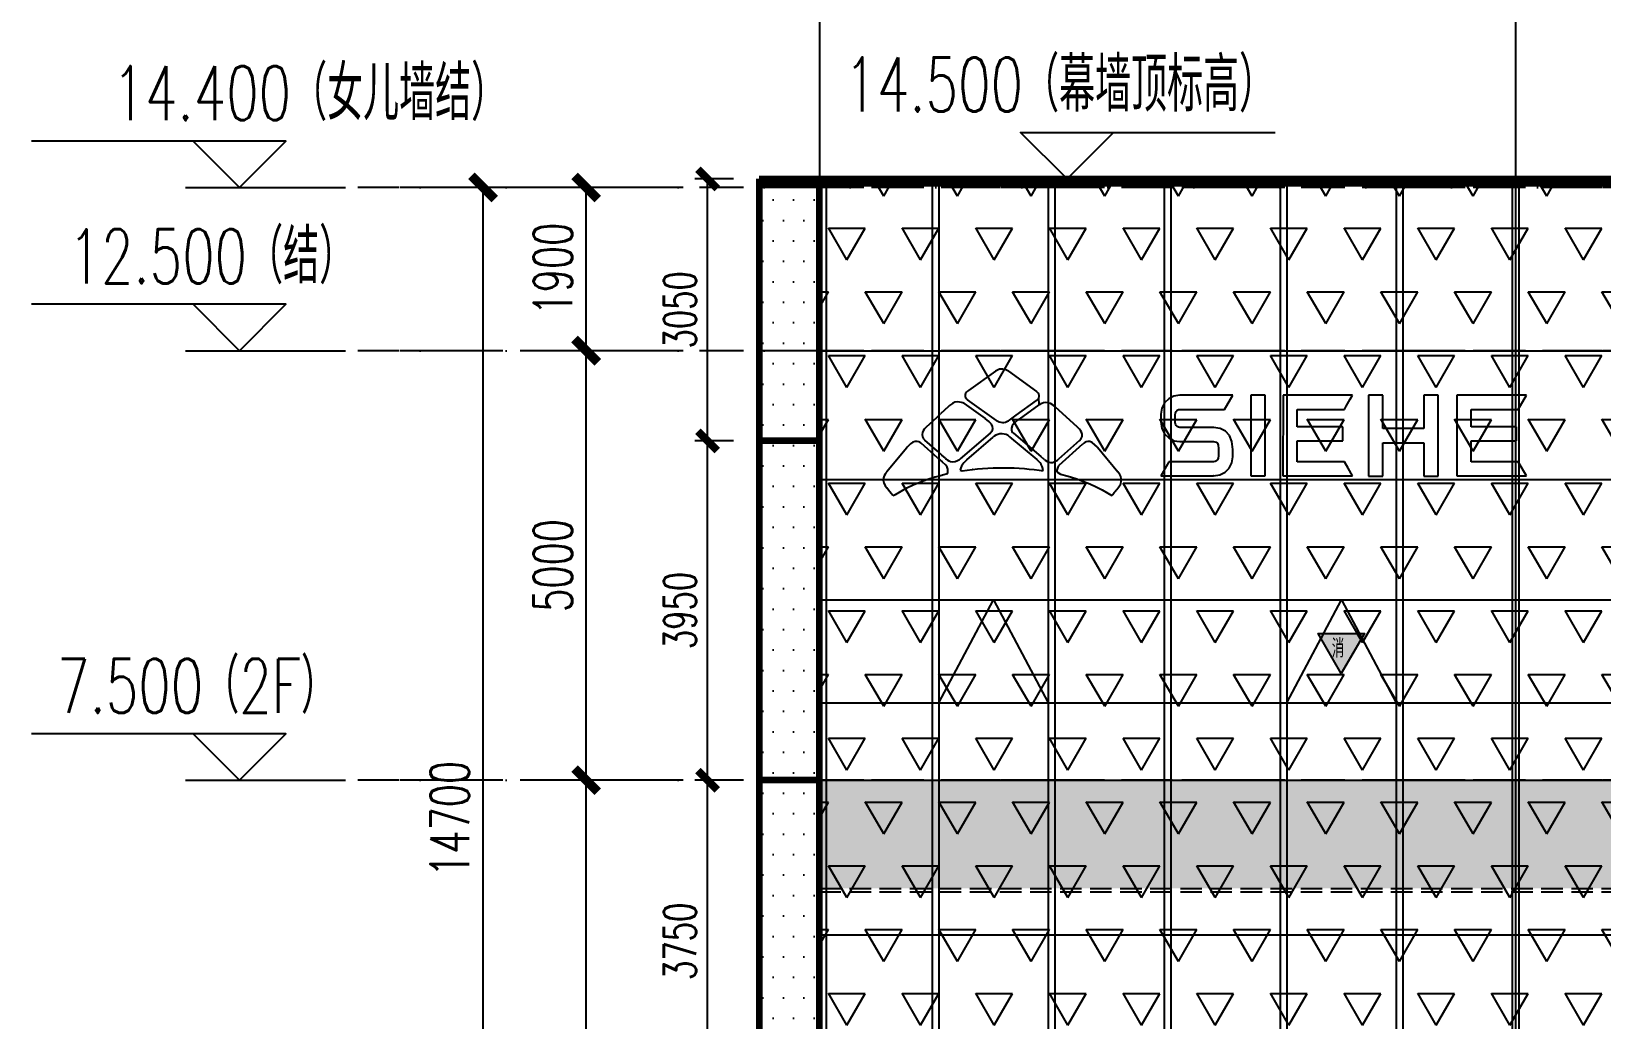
# Model space of a CAD drawing. Extents: x -2072575 to 87763, y -155913 to 742026.
# Drawn here: x -2039512 to -2021240, y 559561 to 571064 of the extents above; entities that cross this region are included whole.
import ezdxf
from ezdxf.enums import TextEntityAlignment as Align

# ---------------------------------------------------------------- set-up
doc = ezdxf.new("R2010")
doc.units = 0
doc.header["$LTSCALE"] = 1000
for name, pattern in [('__DASH', [0.35, 0.25, -0.1]), ('CENTER', [2, 1.25, -0.25, 0.25, -0.25]), ('DASH', [0.35, 0.25, -0.1]), ('DASHDOT', [1, 0.5, -0.25, 0, -0.25]), ('DOT', [0.25, 0, -0.25]), ('DOTE', [2.42, 2, -0.2, 0.02, -0.2])]:
    doc.linetypes.add(name, pattern=pattern)
doc.layers.get('Defpoints').update_dxf_attribs({"color": 210})
for name, color, linetype in [('!ZN1-填充-8', 8, 'Continuous'), ('!ZN1-文字-7', 7, 'Continuous'), ('!ZN1-标注-173', 173, 'Continuous'), ('!ZN3-玻璃幕墙-4', 4, 'Continuous'), ('!ZN5-钢材投影-40', 40, 'Continuous'), ('3符号', 3, 'Continuous'), ('3铝板幕墙', 3, 'Continuous'), ('4玻璃幕墙', 4, 'Continuous'), ('A-AXIS-DOTE', 14, 'DOTE'), ('A-AXIS-DP', 126, 'Continuous'), ('A-LIN-V', 9, 'Continuous'), ('DIM', 173, 'Continuous'), ('DOT', 8, 'DOT'), ('DOTE', 1, 'CENTER'), ('IE-填充-JYZS', 7, 'Continuous')]:
    doc.layers.add(name, color=color, linetype=linetype)
doc.layers.add('轮廓线', color=3, linetype='Continuous', lineweight=211)
doc.styles.add('DHTEXT-1', font='romans.shx', dxfattribs={"width": 0.7, "bigfont": 'chinese.shx'})
doc.styles.add('卓越符号', font='ROMANS.shx', dxfattribs={"width": 0.7, "bigfont": 'CHINESE.shx'})
doc.styles.add('样式 1', font='romans.shx', dxfattribs={"width": 0.7, "bigfont": 'chinese.shx'})
doc.dimstyles.new('ZN180', dxfattribs={"dimscale": 180, "dimtxt": 2.5, "dimasz": 1.5, "dimexe": 1, "dimexo": 2, "dimgap": 0.9, "dimtad": 1, "dimdec": 0, "dimdsep": 46, "dimtxsty": 'DHTEXT-1', "dimblk": 'ARCHTICK', "dimcen": 2.5, "dimclrd": 173, "dimclre": 173, "dimclrt": 7, "dimazin": 2, "dimtfac": 1, "dimtdec": 0, "dimtix": 1, "dimtmove": 2, "dimatfit": 3, "dimfxl": 0, "dimarcsym": 0})
doc.dimstyles.new('ZN200', dxfattribs={"dimscale": 200, "dimtxt": 2.5, "dimasz": 1.5, "dimexe": 1, "dimexo": 2, "dimgap": 0.9, "dimtad": 1, "dimdec": 0, "dimdsep": 46, "dimtxsty": 'DHTEXT-1', "dimblk": 'ARCHTICK', "dimcen": 2.5, "dimclrd": 173, "dimclre": 173, "dimclrt": 7, "dimazin": 2, "dimtfac": 1, "dimtdec": 0, "dimtix": 1, "dimtmove": 2, "dimatfit": 3, "dimfxl": 0, "dimtolj": 1, "dimtzin": 0, "dimarcsym": 0})

# ---------------------------------------------------------------- blocks, each defined once
blk = doc.blocks.new('_ArchTick')
at = {"color": 0, "linetype": 'ByBlock', "const_width": 0.4}
blk.add_lwpolyline([(-0.5, -0.5), (0.5, 0.5)], dxfattribs=at)
blk = doc.blocks.new('*D43')
at = {"layer": 'Defpoints', "color": 0, "ltscale": 1800, "transparency": 16777216}
for p in [(-3915, 14400), (-2582, 14400), (-2582, -300)]:
    blk.add_point(p, dxfattribs=at)
at = {"layer": 'DIM', "color": 173, "linetype": 'ByBlock', "lineweight": -2, "ltscale": 1800, "transparency": 16777216}
for p, q in [((-2942, 14400), (-4095, 14400)), ((-3915, -300), (-3915, 14400)), ((-2942, -300), (-4095, -300))]:
    blk.add_line(p, q, dxfattribs=at)
at = {"layer": 'DIM', "color": 173, "lineweight": -2, "ltscale": 1800, "transparency": 16777216, "xscale": 270, "yscale": 270, "zscale": 270}
for p, rotation in [((-3915, 14400), 90), ((-3915, -300), 270)]:
    blk.add_blockref('_ArchTick', p, dxfattribs=dict(at, rotation=rotation))
at = {"layer": 'DIM', "color": 7, "ltscale": 1800, "transparency": 16777216, "insert": (-4302, 7050), "char_height": 450, "attachment_point": 5, "rotation": 90, "style": 'DHTEXT-1'}
blk.add_mtext('14700', dxfattribs=at)
blk = doc.blocks.new('*D45')
at = {"layer": 'Defpoints', "color": 0, "ltscale": 1800, "transparency": 16777216}
for p in [(-2715, 7500), (-1482, 7500), (-1482, 0)]:
    blk.add_point(p, dxfattribs=at)
at = {"layer": 'DIM', "color": 173, "linetype": 'ByBlock', "lineweight": -2, "ltscale": 1800, "transparency": 16777216}
for p, q in [((-1842, 7500), (-2895, 7500)), ((-2715, 0), (-2715, 7500)), ((-1842, 0), (-2895, 0))]:
    blk.add_line(p, q, dxfattribs=at)
at = {"layer": 'DIM', "color": 173, "lineweight": -2, "ltscale": 1800, "transparency": 16777216, "xscale": 270, "yscale": 270, "zscale": 270}
for p, rotation in [((-2715, 7500), 90), ((-2715, 0), 270)]:
    blk.add_blockref('_ArchTick', p, dxfattribs=dict(at, rotation=rotation))
at = {"layer": 'DIM', "color": 7, "ltscale": 1800, "transparency": 16777216, "insert": (-3102, 3750), "char_height": 450, "attachment_point": 5, "rotation": 90, "style": 'DHTEXT-1'}
blk.add_mtext('7500', dxfattribs=at)
blk = doc.blocks.new('*D46')
at = {"layer": 'Defpoints', "color": 0, "ltscale": 1800, "transparency": 16777216}
for p in [(-2715, 12500), (-1482, 12500), (-1482, 7500)]:
    blk.add_point(p, dxfattribs=at)
at = {"layer": 'DIM', "color": 173, "linetype": 'ByBlock', "lineweight": -2, "ltscale": 1800, "transparency": 16777216}
for p, q in [((-1842, 12500), (-2895, 12500)), ((-2715, 7500), (-2715, 12500)), ((-1842, 7500), (-2895, 7500))]:
    blk.add_line(p, q, dxfattribs=at)
at = {"layer": 'DIM', "color": 173, "lineweight": -2, "ltscale": 1800, "transparency": 16777216, "xscale": 270, "yscale": 270, "zscale": 270}
for p, rotation in [((-2715, 12500), 90), ((-2715, 7500), 270)]:
    blk.add_blockref('_ArchTick', p, dxfattribs=dict(at, rotation=rotation))
at = {"layer": 'DIM', "color": 7, "ltscale": 1800, "transparency": 16777216, "insert": (-3102, 10000), "char_height": 450, "attachment_point": 5, "rotation": 90, "style": 'DHTEXT-1'}
blk.add_mtext('5000', dxfattribs=at)
blk = doc.blocks.new('*D47')
at = {"layer": 'Defpoints', "color": 0, "ltscale": 1800, "transparency": 16777216}
for p in [(-2715, 14400), (-1482, 14400), (-1482, 12500)]:
    blk.add_point(p, dxfattribs=at)
at = {"layer": 'DIM', "color": 173, "linetype": 'ByBlock', "lineweight": -2, "ltscale": 1800, "transparency": 16777216}
for p, q in [((-1842, 14400), (-2895, 14400)), ((-2715, 12500), (-2715, 14400)), ((-1842, 12500), (-2895, 12500))]:
    blk.add_line(p, q, dxfattribs=at)
at = {"layer": 'DIM', "color": 173, "lineweight": -2, "ltscale": 1800, "transparency": 16777216, "xscale": 270, "yscale": 270, "zscale": 270}
for p, rotation in [((-2715, 14400), 90), ((-2715, 12500), 270)]:
    blk.add_blockref('_ArchTick', p, dxfattribs=dict(at, rotation=rotation))
at = {"layer": 'DIM', "color": 7, "ltscale": 1800, "transparency": 16777216, "insert": (-3102, 13450), "char_height": 450, "attachment_point": 5, "rotation": 90, "style": 'DHTEXT-1'}
blk.add_mtext('1900', dxfattribs=at)
blk = doc.blocks.new('*U226')
at = {"ltscale": 10}
blk.add_line((3.48, 0), (-6.85, 0), dxfattribs=at)
blk.add_lwpolyline([(3, 3), (0, 0), (-3, 3), (13.45, 3)])
at = {"color": 0, "style": '卓越符号', "width": 0.7, "flags": 8}
blk.add_attdef('±0.000', text='', height=3.5, dxfattribs=at).set_placement((13.45, 4.35), align=Align.RIGHT)
blk = doc.blocks.new('*D217')
at = {"layer": 'Defpoints', "color": 0, "ltscale": 10, "transparency": 16777216}
for p in [(-2031643, 569348), (-2031041, 569348), (-2031041, 566298)]:
    blk.add_point(p, dxfattribs=at)
at = {"layer": 'DIM', "color": 173, "linetype": 'ByBlock', "lineweight": -2, "ltscale": 10, "transparency": 16777216}
for p, q in [((-2031341, 569348), (-2031793, 569348)), ((-2031643, 566298), (-2031643, 569348)), ((-2031341, 566298), (-2031793, 566298))]:
    blk.add_line(p, q, dxfattribs=at)
at = {"layer": 'DIM', "color": 173, "lineweight": -2, "ltscale": 10, "transparency": 16777216, "xscale": 225, "yscale": 225, "zscale": 225}
for p, rotation in [((-2031643, 569348), 90), ((-2031643, 566298), 270)]:
    blk.add_blockref('_ArchTick', p, dxfattribs=dict(at, rotation=rotation))
at = {"layer": 'DIM', "color": 7, "ltscale": 10, "transparency": 16777216, "insert": (-2031965, 567823), "char_height": 375, "attachment_point": 5, "rotation": 90, "style": 'DHTEXT-1'}
blk.add_mtext('\\A1;3050', dxfattribs=at)
blk = doc.blocks.new('*D218')
at = {"layer": 'Defpoints', "color": 0, "ltscale": 10, "transparency": 16777216}
for p in [(-2031643, 566298), (-2031041, 566298), (-2031041, 562348)]:
    blk.add_point(p, dxfattribs=at)
at = {"layer": 'DIM', "color": 173, "linetype": 'ByBlock', "lineweight": -2, "ltscale": 10, "transparency": 16777216}
for p, q in [((-2031341, 566298), (-2031793, 566298)), ((-2031643, 562348), (-2031643, 566298)), ((-2031341, 562348), (-2031793, 562348))]:
    blk.add_line(p, q, dxfattribs=at)
at = {"layer": 'DIM', "color": 173, "lineweight": -2, "ltscale": 10, "transparency": 16777216, "xscale": 225, "yscale": 225, "zscale": 225}
for p, rotation in [((-2031643, 566298), 90), ((-2031643, 562348), 270)]:
    blk.add_blockref('_ArchTick', p, dxfattribs=dict(at, rotation=rotation))
at = {"layer": 'DIM', "color": 7, "ltscale": 10, "transparency": 16777216, "insert": (-2031965, 564323), "char_height": 375, "attachment_point": 5, "rotation": 90, "style": 'DHTEXT-1'}
blk.add_mtext('\\A1;3950', dxfattribs=at)
blk = doc.blocks.new('*D219')
at = {"layer": 'Defpoints', "color": 0, "ltscale": 10, "transparency": 16777216}
for p in [(-2031643, 562348), (-2031041, 562348), (-2031041, 558598)]:
    blk.add_point(p, dxfattribs=at)
at = {"layer": 'DIM', "color": 173, "linetype": 'ByBlock', "lineweight": -2, "ltscale": 10, "transparency": 16777216}
for p, q in [((-2031341, 562348), (-2031793, 562348)), ((-2031643, 558598), (-2031643, 562348)), ((-2031341, 558598), (-2031793, 558598))]:
    blk.add_line(p, q, dxfattribs=at)
at = {"layer": 'DIM', "color": 173, "lineweight": -2, "ltscale": 10, "transparency": 16777216, "xscale": 225, "yscale": 225, "zscale": 225}
for p, rotation in [((-2031643, 562348), 90), ((-2031643, 558598), 270)]:
    blk.add_blockref('_ArchTick', p, dxfattribs=dict(at, rotation=rotation))
at = {"layer": 'DIM', "color": 7, "ltscale": 10, "transparency": 16777216, "insert": (-2031965, 560473), "char_height": 375, "attachment_point": 5, "rotation": 90, "style": 'DHTEXT-1'}
blk.add_mtext('\\A1;3750', dxfattribs=at)
blk = doc.blocks.new('G$C8AAC1FDD')
at = {"layer": 'A-LIN-V'}
for p, q in [((-1.638, 0.667), (-1.953, 0.44)), ((-1.625, 0.675), (-1.638, 0.667)), ((-1.609, 0.682), (-1.625, 0.675)), ((-1.591, 0.687), (-1.609, 0.682)), ((-1.572, 0.689), (-1.591, 0.687)), ((-1.572, 0.689), (-1.572, 0.689)), ((-1.553, 0.689), (-1.572, 0.689)), ((-1.553, 0.689), (-1.553, 0.689)), ((-1.534, 0.686), (-1.553, 0.689)), ((-1.534, 0.686), (-1.534, 0.686)), ((-1.517, 0.68), (-1.534, 0.686)), ((-1.516, 0.68), (-1.517, 0.68)), ((-1.501, 0.672), (-1.517, 0.68)), ((-1.5, 0.672), (-1.501, 0.672)), ((-1.489, 0.664), (-1.501, 0.672)), ((-1.489, 0.664), (-1.489, 0.664)), ((-1.489, 0.664), (-1.162, 0.43)), ((-1.991, 0.394), (-1.992, 0.38)), ((-1.992, 0.38), (-1.99, 0.367)), ((-1.986, 0.407), (-1.991, 0.394)), ((-1.99, 0.367), (-1.985, 0.354)), ((-1.977, 0.42), (-1.986, 0.407)), ((-1.965, 0.431), (-1.977, 0.42)), ((-1.953, 0.44), (-1.965, 0.431)), ((-1.162, 0.43), (-1.162, 0.43)), ((-1.152, 0.422), (-1.162, 0.43)), ((-1.152, 0.422), (-1.152, 0.422)), ((-1.141, 0.41), (-1.152, 0.422)), ((-1.141, 0.41), (-1.141, 0.41)), ((-1.135, 0.399), (-1.141, 0.41)), ((-1.134, 0.398), (-1.135, 0.399)), ((-1.133, 0.398), (-1.134, 0.398)), ((-1.13, 0.384), (-1.134, 0.398)), ((-1.133, 0.357), (-1.13, 0.371)), ((-1.129, 0.384), (-1.13, 0.384)), ((-1.13, 0.371), (-1.13, 0.384)), ((-1.129, 0.371), (-1.13, 0.371)), ((0.438, 0.376), (0.377, 0.344)), ((0.508, 0.387), (0.438, 0.376)), ((0.509, 0.387), (0.508, 0.387)), ((1.123, 0.387), (0.509, 0.387)), ((1.027, 0.221), (1.123, 0.387)), ((1.123, 0.387), (1.123, 0.387)), ((1.332, 0.387), (1.332, -0.554)), ((1.332, 0.387), (1.332, 0.387)), ((1.498, 0.387), (1.332, 0.387)), ((1.498, -0.554), (1.498, 0.387)), ((1.498, 0.387), (1.498, 0.387)), ((1.707, 0.387), (1.706, -0.554)), ((1.707, 0.387), (1.707, 0.387)), ((2.439, 0.387), (1.707, 0.387)), ((2.489, 0.387), (2.439, 0.387)), ((2.517, 0.387), (2.489, 0.387)), ((2.49, 0.341), (2.517, 0.387)), ((2.517, 0.387), (2.517, 0.387)), ((2.702, 0.386), (2.702, -0.555)), ((2.703, 0.386), (2.702, 0.386)), ((2.868, 0.386), (2.703, 0.386)), ((2.868, -0.001), (2.868, 0.386)), ((2.869, 0.386), (2.868, 0.386)), ((2.869, -0.001), (2.869, 0.386)), ((3.346, 0.386), (3.346, -0.001)), ((3.346, 0.386), (3.346, 0.386)), ((3.512, 0.386), (3.346, 0.386)), ((3.512, -0.555), (3.512, 0.386)), ((3.512, -0.555), (3.512, 0.386)), ((3.512, 0.386), (3.512, 0.386)), ((3.729, 0.387), (3.729, -0.554)), ((3.73, 0.387), (3.729, 0.387)), ((3.806, 0.387), (3.73, 0.387)), ((3.895, 0.387), (3.806, 0.387)), ((3.806, 0.387), (3.806, 0.387)), ((3.896, 0.387), (3.895, 0.387)), ((4.54, 0.387), (3.896, 0.387)), ((4.444, 0.221), (4.54, 0.387)), ((4.444, 0.221), (4.54, 0.387)), ((4.54, 0.387), (4.54, 0.387)), ((-2.187, 0.254), (-2.278, 0.169)), ((-2.173, 0.267), (-2.187, 0.254)), ((-2.141, 0.29), (-2.173, 0.267)), ((-2.11, 0.303), (-2.141, 0.29)), ((-2.081, 0.308), (-2.11, 0.303)), ((-2.081, 0.308), (-2.081, 0.308)), ((-2.056, 0.306), (-2.081, 0.308)), ((-2.035, 0.302), (-2.056, 0.306)), ((-2.056, 0.306), (-2.056, 0.306)), ((-2.018, 0.296), (-2.035, 0.302)), ((-2.034, 0.302), (-2.035, 0.302)), ((-2.005, 0.289), (-2.018, 0.296)), ((-2.018, 0.296), (-2.018, 0.296)), ((-2.005, 0.289), (-2.005, 0.289)), ((-2.005, 0.289), (-1.76, 0.114)), ((-1.985, 0.354), (-1.976, 0.341)), ((-1.976, 0.341), (-1.963, 0.33)), ((-1.627, 0.09), (-1.963, 0.33)), ((-1.398, 0.153), (-1.161, 0.324)), ((-1.361, 0.108), (-1.131, 0.273)), ((-1.161, 0.324), (-1.15, 0.332)), ((-1.16, 0.324), (-1.161, 0.324)), ((-1.15, 0.332), (-1.14, 0.344)), ((-1.15, 0.332), (-1.15, 0.332)), ((-1.14, 0.344), (-1.133, 0.356)), ((-1.139, 0.344), (-1.14, 0.344)), ((-1.133, 0.357), (-1.133, 0.357)), ((-1.133, 0.356), (-1.133, 0.357)), ((-1.131, 0.273), (-1.133, 0.356)), ((-1.123, 0.278), (-1.131, 0.273)), ((-1.112, 0.285), (-1.123, 0.278)), ((-1.098, 0.291), (-1.112, 0.285)), ((-1.081, 0.296), (-1.098, 0.291)), ((-1.079, 0.297), (-1.081, 0.296)), ((-1.055, 0.3), (-1.079, 0.297)), ((-1.055, 0.3), (-1.055, 0.3)), ((-1.028, 0.298), (-1.055, 0.3)), ((-0.998, 0.289), (-1.028, 0.298)), ((-1.027, 0.298), (-1.028, 0.298)), ((-0.966, 0.271), (-0.998, 0.289)), ((-0.997, 0.289), (-0.998, 0.289)), ((-0.943, 0.251), (-0.966, 0.271)), ((-0.966, 0.271), (-0.966, 0.271)), ((-0.943, 0.251), (-0.943, 0.251)), ((-0.684, 0.012), (-0.943, 0.251)), ((0.297, 0.235), (0.286, 0.164)), ((0.329, 0.296), (0.297, 0.235)), ((0.377, 0.344), (0.329, 0.296)), ((0.455, 0.182), (0.463, 0.198)), ((0.463, 0.198), (0.475, 0.21)), ((0.463, 0.198), (0.463, 0.198)), ((0.475, 0.21), (0.49, 0.218)), ((0.475, 0.21), (0.475, 0.21)), ((0.49, 0.218), (0.508, 0.221)), ((0.491, 0.218), (0.49, 0.218)), ((0.508, 0.221), (1.027, 0.221)), ((1.027, 0.221), (1.027, 0.221)), ((1.873, 0.221), (2.421, 0.221)), ((1.873, 0.019), (1.873, 0.221)), ((2.421, 0.221), (2.443, 0.259)), ((2.421, 0.221), (2.421, 0.221)), ((2.443, 0.259), (2.49, 0.341)), ((3.895, 0.019), (3.895, 0.221)), ((3.895, 0.221), (3.896, 0.221)), ((3.896, 0.019), (3.896, 0.221)), ((3.896, 0.221), (4.444, 0.221)), ((4.444, 0.221), (4.444, 0.221)), ((-2.456, 0.003), (-2.468, -0.011)), ((-2.445, 0.013), (-2.456, 0.003)), ((-2.327, 0.123), (-2.445, 0.013)), ((-2.327, 0.123), (-2.278, 0.169)), ((-1.715, 0.081), (-1.76, 0.114)), ((-1.76, 0.114), (-1.76, 0.114)), ((-1.687, 0.05), (-1.715, 0.081)), ((-1.714, 0.081), (-1.715, 0.081)), ((-1.673, 0.022), (-1.687, 0.05)), ((-1.686, 0.05), (-1.687, 0.05)), ((-1.669, -0.001), (-1.673, 0.022)), ((-1.672, 0.022), (-1.673, 0.022)), ((-1.627, 0.09), (-1.613, 0.082)), ((-1.613, 0.082), (-1.596, 0.075)), ((-1.596, 0.075), (-1.578, 0.07)), ((-1.578, 0.07), (-1.559, 0.069)), ((-1.559, 0.069), (-1.559, 0.069)), ((-1.559, 0.069), (-1.54, 0.069)), ((-1.54, 0.069), (-1.522, 0.073)), ((-1.54, 0.07), (-1.54, 0.069)), ((-1.522, 0.073), (-1.505, 0.079)), ((-1.522, 0.073), (-1.522, 0.073)), ((-1.505, 0.079), (-1.489, 0.087)), ((-1.504, 0.079), (-1.505, 0.079)), ((-1.489, 0.087), (-1.477, 0.096)), ((-1.488, 0.087), (-1.489, 0.087)), ((-1.477, 0.096), (-1.398, 0.153)), ((-1.477, 0.096), (-1.477, 0.096)), ((-1.445, 0.028), (-1.454, 0.002)), ((-1.454, 0.002), (-1.453, -0.019)), ((-1.424, 0.057), (-1.445, 0.028)), ((-1.386, 0.09), (-1.424, 0.057)), ((-1.398, 0.153), (-1.398, 0.153)), ((-1.361, 0.108), (-1.386, 0.09)), ((-0.672, 0.001), (-0.684, 0.012)), ((-0.684, 0.012), (-0.684, 0.012)), ((-0.661, -0.01), (-0.672, 0.001)), ((-0.671, 0.001), (-0.672, 0.001)), ((0.286, 0.164), (0.286, 0.078)), ((0.286, 0.078), (0.297, -0.003)), ((0.452, 0.154), (0.455, 0.182)), ((0.452, 0.154), (0.452, 0.154)), ((0.452, 0.068), (0.452, 0.154)), ((0.455, 0.05), (0.452, 0.068)), ((0.452, 0.068), (0.452, 0.068)), ((0.455, 0.182), (0.455, 0.182)), ((0.463, 0.034), (0.455, 0.05)), ((0.455, 0.05), (0.455, 0.05)), ((0.475, 0.022), (0.463, 0.034)), ((0.463, 0.034), (0.463, 0.034)), ((0.49, 0.014), (0.475, 0.022)), ((0.475, 0.022), (0.475, 0.022)), ((0.508, 0.011), (0.49, 0.014)), ((0.491, 0.014), (0.49, 0.014)), ((0.509, 0.011), (0.508, 0.011)), ((0.9, 0.011), (0.509, 0.011)), ((0.975, 0), (0.9, 0.011)), ((0.901, 0.011), (0.9, 0.011)), ((1.873, 0.019), (1.873, 0.019)), ((2.402, 0.019), (1.873, 0.019)), ((2.402, -0.147), (2.402, 0.019)), ((2.403, 0.019), (2.402, 0.019)), ((3.896, 0.019), (3.895, 0.019)), ((4.425, 0.019), (3.896, 0.019)), ((4.425, -0.147), (4.425, 0.019)), ((4.425, -0.147), (4.425, 0.019)), ((4.425, 0.019), (4.425, 0.019)), ((-2.629, -0.18), (-2.662, -0.214)), ((-2.599, -0.161), (-2.629, -0.18)), ((-2.572, -0.153), (-2.599, -0.161)), ((-2.572, -0.153), (-2.572, -0.153)), ((-2.549, -0.152), (-2.572, -0.153)), ((-2.53, -0.158), (-2.549, -0.152)), ((-2.549, -0.152), (-2.549, -0.152)), ((-2.515, -0.165), (-2.53, -0.158)), ((-2.53, -0.158), (-2.53, -0.158)), ((-2.503, -0.174), (-2.515, -0.165)), ((-2.515, -0.165), (-2.515, -0.165)), ((-2.503, -0.174), (-2.503, -0.174)), ((-2.312, -0.345), (-2.503, -0.174)), ((-2.49, -0.05), (-2.494, -0.073)), ((-2.494, -0.073), (-2.49, -0.098)), ((-2.48, -0.028), (-2.49, -0.05)), ((-2.49, -0.098), (-2.475, -0.123)), ((-2.468, -0.011), (-2.48, -0.028)), ((-2.475, -0.123), (-2.46, -0.137)), ((-2.315, -0.266), (-2.46, -0.137)), ((-1.702, -0.057), (-2.049, -0.353)), ((-1.972, -0.368), (-1.667, -0.103)), ((-1.702, -0.057), (-1.69, -0.047)), ((-1.702, -0.057), (-1.702, -0.057)), ((-1.69, -0.047), (-1.68, -0.034)), ((-1.69, -0.047), (-1.69, -0.047)), ((-1.68, -0.034), (-1.673, -0.02)), ((-1.679, -0.034), (-1.68, -0.034)), ((-1.673, -0.02), (-1.669, -0.001)), ((-1.672, -0.02), (-1.673, -0.02)), ((-1.669, -0.001), (-1.669, -0.001)), ((-1.655, -0.092), (-1.667, -0.103)), ((-1.634, -0.079), (-1.655, -0.092)), ((-1.611, -0.07), (-1.634, -0.079)), ((-1.587, -0.064), (-1.611, -0.07)), ((-1.563, -0.063), (-1.587, -0.064)), ((-1.538, -0.066), (-1.563, -0.063)), ((-1.562, -0.063), (-1.563, -0.063)), ((-1.514, -0.073), (-1.538, -0.066)), ((-1.538, -0.066), (-1.538, -0.066)), ((-1.492, -0.084), (-1.514, -0.073)), ((-1.514, -0.073), (-1.514, -0.073)), ((-1.475, -0.097), (-1.492, -0.084)), ((-1.492, -0.084), (-1.492, -0.084)), ((-1.474, -0.097), (-1.475, -0.097)), ((-1.475, -0.097), (-1.159, -0.364)), ((-1.453, -0.019), (-1.448, -0.036)), ((-1.448, -0.036), (-1.44, -0.048)), ((-1.44, -0.048), (-1.431, -0.058)), ((-1.431, -0.058), (-1.112, -0.328)), ((-0.66, -0.14), (-0.904, -0.359)), ((-0.898, -0.429), (-0.623, -0.182)), ((-0.649, -0.026), (-0.661, -0.01)), ((-0.661, -0.01), (-0.661, -0.01)), ((-0.66, -0.14), (-0.64, -0.118)), ((-0.659, -0.14), (-0.66, -0.14)), ((-0.638, -0.046), (-0.649, -0.026)), ((-0.649, -0.026), (-0.649, -0.026)), ((-0.64, -0.118), (-0.63, -0.093)), ((-0.64, -0.118), (-0.64, -0.118)), ((-0.63, -0.069), (-0.638, -0.046)), ((-0.637, -0.046), (-0.638, -0.046)), ((-0.63, -0.093), (-0.63, -0.069)), ((-0.63, -0.069), (-0.63, -0.069)), ((-0.63, -0.093), (-0.63, -0.093)), ((-0.611, -0.172), (-0.623, -0.182)), ((-0.601, -0.165), (-0.611, -0.172)), ((-0.585, -0.157), (-0.601, -0.165)), ((-0.564, -0.153), (-0.585, -0.157)), ((-0.564, -0.153), (-0.564, -0.153)), ((-0.54, -0.155), (-0.564, -0.153)), ((-0.512, -0.166), (-0.54, -0.155)), ((-0.54, -0.155), (-0.54, -0.155)), ((-0.481, -0.19), (-0.512, -0.166)), ((-0.512, -0.166), (-0.512, -0.166)), ((0.297, -0.003), (0.329, -0.064)), ((0.329, -0.064), (0.377, -0.112)), ((0.377, -0.112), (0.438, -0.144)), ((0.438, -0.144), (0.508, -0.155)), ((0.508, -0.155), (0.9, -0.155)), ((0.9, -0.155), (0.915, -0.156)), ((0.915, -0.156), (0.93, -0.16)), ((0.93, -0.16), (0.944, -0.172)), ((0.944, -0.172), (0.953, -0.196)), ((1.037, -0.033), (0.975, 0)), ((0.976, 0), (0.975, 0)), ((1.084, -0.084), (1.037, -0.033)), ((1.038, -0.033), (1.037, -0.033)), ((1.113, -0.152), (1.084, -0.084)), ((1.084, -0.084), (1.084, -0.084)), ((1.123, -0.245), (1.113, -0.152)), ((1.113, -0.152), (1.113, -0.152)), ((1.872, -0.388), (1.873, -0.147)), ((1.873, -0.147), (2.402, -0.147)), ((2.403, -0.147), (2.402, -0.147)), ((2.869, -0.001), (2.868, -0.001)), ((2.868, -0.555), (2.868, -0.167)), ((2.868, -0.167), (2.869, -0.167)), ((3.346, -0.001), (2.869, -0.001)), ((2.869, -0.555), (2.869, -0.167)), ((2.869, -0.167), (3.346, -0.167)), ((3.346, -0.167), (3.346, -0.555)), ((3.895, -0.388), (3.895, -0.147)), ((3.895, -0.147), (3.896, -0.147)), ((3.896, -0.388), (3.896, -0.147)), ((3.896, -0.147), (4.425, -0.147)), ((4.425, -0.147), (4.425, -0.147)), ((-2.674, -0.229), (-2.903, -0.507)), ((-2.662, -0.214), (-2.674, -0.229)), ((-2.263, -0.312), (-2.315, -0.266)), ((-2.312, -0.345), (-2.261, -0.391)), ((-2.222, -0.349), (-2.263, -0.312)), ((-2.222, -0.349), (-2.212, -0.358)), ((-2.212, -0.358), (-2.2, -0.367)), ((-2.079, -0.375), (-2.058, -0.361)), ((-2.058, -0.361), (-2.049, -0.353)), ((-2.058, -0.361), (-2.058, -0.361)), ((-2.049, -0.353), (-2.049, -0.353)), ((-1.158, -0.364), (-1.159, -0.364)), ((-1.146, -0.375), (-1.159, -0.364)), ((-1.072, -0.362), (-1.112, -0.328)), ((-1.072, -0.362), (-1.061, -0.371)), ((-0.916, -0.37), (-0.904, -0.359)), ((-0.903, -0.359), (-0.904, -0.359)), ((-0.453, -0.221), (-0.481, -0.19)), ((-0.481, -0.19), (-0.481, -0.19)), ((-0.452, -0.221), (-0.453, -0.221)), ((-0.453, -0.221), (-0.214, -0.508)), ((0.946, -0.365), (0.934, -0.377)), ((0.954, -0.349), (0.946, -0.365)), ((0.953, -0.196), (0.957, -0.235)), ((0.957, -0.321), (0.954, -0.349)), ((0.957, -0.235), (0.957, -0.321)), ((1.112, -0.402), (1.123, -0.332)), ((1.123, -0.245), (1.123, -0.245)), ((1.123, -0.332), (1.123, -0.245)), ((1.123, -0.332), (1.123, -0.332)), ((-2.923, -0.533), (-2.933, -0.552)), ((-2.913, -0.518), (-2.923, -0.533)), ((-2.903, -0.507), (-2.913, -0.518)), ((-2.305, -0.556), (-2.262, -0.544)), ((-2.262, -0.544), (-2.256, -0.542)), ((-2.262, -0.544), (-2.262, -0.544)), ((-2.218, -0.428), (-2.261, -0.391)), ((-2.256, -0.542), (-2.196, -0.525)), ((-2.21, -0.439), (-2.218, -0.428)), ((-2.218, -0.428), (-2.218, -0.428)), ((-2.203, -0.452), (-2.21, -0.439)), ((-2.21, -0.439), (-2.21, -0.439)), ((-2.198, -0.464), (-2.203, -0.452)), ((-2.202, -0.452), (-2.203, -0.452)), ((-2.2, -0.367), (-2.183, -0.377)), ((-2.194, -0.477), (-2.198, -0.464)), ((-2.197, -0.464), (-2.198, -0.464)), ((-2.196, -0.525), (-2.194, -0.514)), ((-2.195, -0.525), (-2.196, -0.525)), ((-2.193, -0.49), (-2.194, -0.477)), ((-2.194, -0.477), (-2.194, -0.477)), ((-2.194, -0.514), (-2.193, -0.502)), ((-2.194, -0.514), (-2.194, -0.514)), ((-2.193, -0.502), (-2.193, -0.49)), ((-2.193, -0.49), (-2.193, -0.49)), ((-2.193, -0.502), (-2.193, -0.502)), ((-2.183, -0.377), (-2.162, -0.385)), ((-2.162, -0.385), (-2.137, -0.39)), ((-2.136, -0.39), (-2.137, -0.39)), ((-2.136, -0.39), (-2.109, -0.387)), ((-2.109, -0.387), (-2.079, -0.375)), ((-2.109, -0.387), (-2.109, -0.387)), ((-2.079, -0.375), (-2.079, -0.375)), ((-2.044, -0.461), (-2.049, -0.485)), ((-2.049, -0.485), (-2.025, -0.495)), ((-2.033, -0.439), (-2.044, -0.461)), ((-2.02, -0.418), (-2.033, -0.439)), ((-2.025, -0.495), (-1.967, -0.486)), ((-2.025, -0.495), (-2.025, -0.495)), ((-2.006, -0.401), (-2.02, -0.418)), ((-1.993, -0.387), (-2.006, -0.401)), ((-1.982, -0.377), (-1.993, -0.387)), ((-1.972, -0.368), (-1.982, -0.377)), ((-1.967, -0.486), (-1.909, -0.479)), ((-1.967, -0.486), (-1.967, -0.486)), ((-1.908, -0.479), (-1.909, -0.479)), ((-1.908, -0.479), (-1.849, -0.472)), ((-1.849, -0.472), (-1.789, -0.467)), ((-1.849, -0.472), (-1.849, -0.472)), ((-1.789, -0.467), (-1.728, -0.463)), ((-1.789, -0.467), (-1.789, -0.467)), ((-1.728, -0.463), (-1.666, -0.46)), ((-1.728, -0.463), (-1.728, -0.463)), ((-1.666, -0.46), (-1.604, -0.459)), ((-1.604, -0.459), (-1.542, -0.458)), ((-1.542, -0.458), (-1.481, -0.459)), ((-1.481, -0.459), (-1.421, -0.461)), ((-1.421, -0.461), (-1.362, -0.464)), ((-1.362, -0.464), (-1.303, -0.468)), ((-1.303, -0.468), (-1.245, -0.474)), ((-1.245, -0.474), (-1.188, -0.48)), ((-1.188, -0.48), (-1.131, -0.487)), ((-1.134, -0.387), (-1.146, -0.375)), ((-1.146, -0.375), (-1.146, -0.375)), ((-1.12, -0.403), (-1.134, -0.387)), ((-1.134, -0.387), (-1.134, -0.387)), ((-1.131, -0.487), (-1.107, -0.489)), ((-1.12, -0.403), (-1.12, -0.403)), ((-1.109, -0.417), (-1.12, -0.403)), ((-1.106, -0.421), (-1.109, -0.417)), ((-1.107, -0.489), (-1.083, -0.491)), ((-1.094, -0.443), (-1.106, -0.421)), ((-1.106, -0.421), (-1.106, -0.421)), ((-1.086, -0.466), (-1.094, -0.443)), ((-1.093, -0.443), (-1.094, -0.443)), ((-1.083, -0.491), (-1.086, -0.466)), ((-1.085, -0.466), (-1.086, -0.466)), ((-1.083, -0.491), (-1.083, -0.491)), ((-1.061, -0.371), (-1.03, -0.39)), ((-1.061, -0.371), (-1.061, -0.371)), ((-1.03, -0.39), (-1, -0.397)), ((-1, -0.397), (-0.974, -0.396)), ((-1, -0.397), (-1, -0.397)), ((-0.974, -0.396), (-0.951, -0.389)), ((-0.974, -0.396), (-0.974, -0.396)), ((-0.951, -0.389), (-0.931, -0.38)), ((-0.95, -0.389), (-0.951, -0.389)), ((-0.931, -0.38), (-0.916, -0.37)), ((-0.931, -0.38), (-0.931, -0.38)), ((-0.925, -0.485), (-0.926, -0.497)), ((-0.926, -0.497), (-0.925, -0.508)), ((-0.923, -0.474), (-0.925, -0.485)), ((-0.925, -0.508), (-0.883, -0.534)), ((-0.919, -0.462), (-0.923, -0.474)), ((-0.913, -0.45), (-0.919, -0.462)), ((-0.916, -0.37), (-0.916, -0.37)), ((-0.906, -0.438), (-0.913, -0.45)), ((-0.898, -0.429), (-0.906, -0.438)), ((-0.883, -0.534), (-0.793, -0.558)), ((-0.203, -0.522), (-0.214, -0.508)), ((-0.214, -0.508), (-0.214, -0.508)), ((-0.192, -0.538), (-0.203, -0.522)), ((-0.202, -0.522), (-0.203, -0.522)), ((-0.182, -0.559), (-0.192, -0.538)), ((-0.192, -0.538), (-0.192, -0.538)), ((0.38, -0.388), (0.284, -0.554)), ((0.38, -0.388), (0.38, -0.388)), ((0.9, -0.388), (0.38, -0.388)), ((0.918, -0.385), (0.9, -0.388)), ((0.9, -0.554), (0.971, -0.543)), ((0.934, -0.377), (0.918, -0.385)), ((0.971, -0.543), (1.032, -0.511)), ((0.971, -0.543), (0.971, -0.543)), ((1.032, -0.511), (1.08, -0.463)), ((1.032, -0.511), (1.032, -0.511)), ((1.08, -0.463), (1.112, -0.402)), ((1.08, -0.463), (1.08, -0.463)), ((1.112, -0.402), (1.112, -0.402)), ((1.873, -0.388), (1.872, -0.388)), ((2.421, -0.388), (1.873, -0.388)), ((2.421, -0.388), (2.421, -0.388)), ((2.464, -0.462), (2.421, -0.388)), ((2.517, -0.554), (2.464, -0.462)), ((3.896, -0.388), (3.895, -0.388)), ((4.443, -0.388), (3.896, -0.388)), ((4.539, -0.554), (4.443, -0.388)), ((4.444, -0.388), (4.443, -0.388)), ((4.54, -0.554), (4.444, -0.388)), ((-2.941, -0.577), (-2.944, -0.605)), ((-2.944, -0.605), (-2.939, -0.636)), ((-2.933, -0.552), (-2.941, -0.577)), ((-2.939, -0.636), (-2.923, -0.669)), ((-2.923, -0.669), (-2.905, -0.692)), ((-2.883, -0.72), (-2.905, -0.692)), ((-2.852, -0.758), (-2.883, -0.72)), ((-2.803, -0.769), (-2.738, -0.73)), ((-2.738, -0.73), (-2.669, -0.693)), ((-2.738, -0.73), (-2.738, -0.73)), ((-2.669, -0.693), (-2.596, -0.658)), ((-2.669, -0.693), (-2.669, -0.693)), ((-2.596, -0.658), (-2.518, -0.626)), ((-2.595, -0.658), (-2.596, -0.658)), ((-2.518, -0.626), (-2.436, -0.596)), ((-2.518, -0.626), (-2.518, -0.626)), ((-2.436, -0.596), (-2.351, -0.568)), ((-2.436, -0.596), (-2.436, -0.596)), ((-2.351, -0.568), (-2.305, -0.556)), ((-2.35, -0.568), (-2.351, -0.568)), ((-0.793, -0.558), (-0.705, -0.584)), ((-0.705, -0.584), (-0.622, -0.613)), ((-0.622, -0.613), (-0.542, -0.645)), ((-0.542, -0.645), (-0.467, -0.679)), ((-0.467, -0.679), (-0.396, -0.716)), ((-0.396, -0.716), (-0.33, -0.755)), ((-0.247, -0.735), (-0.237, -0.723)), ((-0.237, -0.723), (-0.226, -0.71)), ((-0.236, -0.723), (-0.237, -0.723)), ((-0.226, -0.71), (-0.215, -0.696)), ((-0.226, -0.71), (-0.226, -0.71)), ((-0.215, -0.696), (-0.202, -0.679)), ((-0.215, -0.696), (-0.215, -0.696)), ((-0.202, -0.679), (-0.182, -0.645)), ((-0.202, -0.679), (-0.202, -0.679)), ((-0.175, -0.584), (-0.182, -0.559)), ((-0.182, -0.559), (-0.182, -0.559)), ((-0.182, -0.645), (-0.175, -0.613)), ((-0.182, -0.645), (-0.182, -0.645)), ((-0.175, -0.613), (-0.175, -0.584)), ((-0.175, -0.584), (-0.175, -0.584)), ((-0.174, -0.613), (-0.175, -0.613)), ((0.284, -0.554), (0.9, -0.554)), ((0.901, -0.554), (0.9, -0.554)), ((1.332, -0.554), (1.498, -0.554)), ((1.498, -0.554), (1.498, -0.554)), ((1.706, -0.554), (2.466, -0.554)), ((2.466, -0.554), (2.517, -0.554)), ((2.517, -0.554), (2.517, -0.554)), ((2.517, -0.554), (2.517, -0.554)), ((2.517, -0.554), (2.517, -0.554)), ((2.702, -0.555), (2.868, -0.555)), ((2.869, -0.555), (2.868, -0.555)), ((3.346, -0.555), (3.512, -0.555)), ((3.512, -0.555), (3.512, -0.555)), ((3.729, -0.554), (4.539, -0.554)), ((4.539, -0.554), (4.54, -0.554)), ((-2.834, -0.781), (-2.852, -0.758)), ((-2.834, -0.781), (-2.803, -0.769)), ((-2.834, -0.781), (-2.834, -0.781)), ((-2.803, -0.769), (-2.803, -0.769)), ((-0.33, -0.755), (-0.283, -0.781)), ((-0.283, -0.781), (-0.274, -0.77)), ((-0.283, -0.781), (-0.283, -0.781)), ((-0.274, -0.77), (-0.266, -0.759)), ((-0.274, -0.77), (-0.274, -0.77)), ((-0.266, -0.759), (-0.256, -0.747)), ((-0.265, -0.759), (-0.266, -0.759)), ((-0.256, -0.747), (-0.247, -0.735)), ((-0.256, -0.747), (-0.256, -0.747)), ((-0.246, -0.735), (-0.247, -0.735))]:
    blk.add_line(p, q, dxfattribs=at)
blk = doc.blocks.new('34543')
at = {"layer": '4玻璃幕墙', "color": 252}
for p, q in [((-2029417, 531687), (-2029417, 517249)), ((-2029337, 531687), (-2029337, 517249))]:
    blk.add_line(p, q, dxfattribs=at)
blk = doc.blocks.new('20250905084947')
at = {"layer": '!ZN1-填充-8'}
h = blk.add_hatch(dxfattribs=at)
h.set_pattern_fill('DOTS', color=252, scale=150, style=0)
h.set_pattern_definition([(0, (2030341.1, -554847.57), (119.0625, 238.125), [0, -238.125])])
h.paths.add_polyline_path([(0, -300), (-700, -300), (-700, 14500), (0, 14500)])
h = blk.add_hatch(dxfattribs=at)
h.set_pattern_fill('TRIANG', color=252, scale=300)
h.set_pattern_definition([(60, (2030341.1, -554847.6), (-428.62485, 742.4002), [428.625, -428.625]), (120, (2030341.1, -554847.6), (-857.24985, 9e-05), [428.625, -428.625]), (0, (2030126.8, -554476.4), (428.625, 742.4001), [428.625, -428.625])])
h.paths.add_polyline_path([(0, 14450), (32400, 14450), (32400, 12), (0, 12)])
h = blk.add_hatch(color=252, dxfattribs=at)
h.dxf.hatch_style = 1
h.paths.add_polyline_path([(6073, 8741), (5803, 9208), (6343, 9208)])
at = {"layer": '!ZN1-填充-8', "ltscale": 0.5}
h = blk.add_hatch(dxfattribs=at)
h.set_pattern_fill('石膏板', color=252, scale=80)
h.set_pattern_definition([(45, (2030409.06, -554790.2), (-200.000005, 200.000005), [64, -218.84272]), (135, (2030854.32, -554790.2), (-200.000005, -200.000005), [64, -218.84272])])
h.paths.add_polyline_path([(0, 7500), (32400, 7500), (32400, 6240), (0, 6240)])
at = {"layer": 'IE-填充-JYZS', "ltscale": 10}
h = blk.add_hatch(dxfattribs=at)
h.set_pattern_fill('DOTS', color=252, scale=10)
h.set_pattern_definition([(0, (80, -300), (7.9375, 15.875), [0, -15.875])])
h.paths.add_polyline_path([(-700, 14500), (90700, 14500), (90700, 14450), (-700, 14450)])
at = {"layer": '!ZN3-玻璃幕墙-4', "color": 252, "ltscale": 10}
for p, q in [((1390, 8400), (2025, 9600)), ((2025, 9600), (2660, 8400))]:
    blk.add_line(p, q, dxfattribs=at)
blk.add_lwpolyline([(5440, 8400), (6075, 9600), (6710, 8400)], dxfattribs=at)
at = {"layer": '!ZN5-钢材投影-40', "color": 252, "linetype": 'DASH'}
for p, q in [((0, 6240), (32400, 6240)), ((0, 6200), (32400, 6200))]:
    blk.add_line(p, q, dxfattribs=at)
at = {"layer": '4玻璃幕墙', "color": 252, "ltscale": 10}
blk.add_line((80, 12), (80, 14450), dxfattribs=at)
at = {"layer": '4玻璃幕墙', "color": 252}
for p, q in [((0, 12500), (32400, 12500)), ((0, 11000), (32400, 11000)), ((0, 9600), (32400, 9600)), ((0, 8400), (32400, 8400)), ((0, 7500), (32400, 7500)), ((0, 5700), (32400, 5700))]:
    blk.add_line(p, q, dxfattribs=at)
at = {"layer": 'A-LIN-V', "color": 252}
for p, q in [((-700, 14500), (90700, 14500)), ((-700, 14450), (90700, 14450)), ((0, 14450), (0, -300))]:
    blk.add_line(p, q, dxfattribs=at)
at = {"layer": '轮廓线', "color": 252, "ltscale": 10}
for p, q in [((-700, 14500), (-700, -300)), ((-700, 14500), (90700, 14500)), ((-700, 14450), (90700, 14450)), ((0, -300), (0, 14500)), ((1350, 14450), (1350, 14500)), ((2700, 14450), (2700, 14500)), ((4050, 14450), (4050, 14500)), ((5400, 14450), (5400, 14500)), ((6750, 14450), (6750, 14500)), ((8100, 14450), (8100, 14500)), ((0, 11450), (-700, 11450)), ((0, 7500), (-700, 7500))]:
    blk.add_line(p, q, dxfattribs=at)
at = {"layer": '4玻璃幕墙', "color": 252}
blk.add_blockref('34543', (2037477, -517237), dxfattribs=at)
at = {"layer": 'A-LIN-V', "color": 252}
for p in [(2030727, -517237), (2032077, -517237), (2033427, -517237), (2034777, -517237), (2036127, -517237)]:
    blk.add_blockref('34543', p, dxfattribs=at)
at = {"layer": 'A-LIN-V', "color": 252, "xscale": 1000, "yscale": 1000, "zscale": 1000}
blk.add_blockref('G$C8AAC1FDD', (3687, 11596), dxfattribs=at)
blk = doc.blocks.new('20250821111538')
at = {"layer": 'A-AXIS-DOTE'}
blk.add_line((0, 18985.3), (0, -5350), dxfattribs=at)
at = {"layer": 'A-AXIS-DOTE', "linetype": '__DASH', "ltscale": 2}
blk.add_line((97115, 14400), (-5373.1, 14400), dxfattribs=at)
at = {"layer": 'DOT', "linetype": 'DASHDOT'}
for p, q in [((97115, 14400), (-5373.1, 14400)), ((97115, 12500), (-5373.1, 12500)), ((97115, 7500), (-5373.1, 7500))]:
    blk.add_line(p, q, dxfattribs=at)
at = {"layer": 'DOTE', "ltscale": 180}
for p, q in [((0, 18985.3), (0, -5350)), ((8100, 18985.3), (8100, -5350))]:
    blk.add_line(p, q, dxfattribs=at)
at = {"layer": '3符号', "color": 7}
ref = blk.add_blockref('*U226', (2881, 14500), dxfattribs=dict(at, xscale=180, yscale=180, zscale=180))
ref.add_attrib('±0.000', '14.500（幕墙顶标高）', dxfattribs={"layer": '0', "color": 0, "height": 630, "style": '卓越符号', "width": 0.7}).set_placement((5302, 15283), align=Align.RIGHT)
ref = blk.add_blockref('*U226', (-6749.9, 14400), dxfattribs=dict(at, xscale=-180, yscale=180, zscale=180))
ref.add_attrib('±0.000', '14.400（女儿墙结）', dxfattribs={"layer": '0', "color": 0, "height": 630, "style": '卓越符号', "width": 0.7}).set_placement((-3634.6, 15183), align=Align.RIGHT)
ref = blk.add_blockref('*U226', (-6749.9, 12500), dxfattribs=dict(at, xscale=-180, yscale=180, zscale=180))
ref.add_attrib('±0.000', '12.500（结）', dxfattribs={"layer": '0', "color": 0, "height": 630, "style": '卓越符号', "width": 0.7}).set_placement((-5403.3, 13283), align=Align.RIGHT)
ref = blk.add_blockref('*U226', (-6749.9, 7500), dxfattribs=dict(at, xscale=-180, yscale=180, zscale=180))
ref.add_attrib('±0.000', '7.500（2F）', dxfattribs={"layer": '0', "color": 0, "height": 630, "style": '卓越符号', "width": 0.7}).set_placement((-5614.8, 8283), align=Align.RIGHT)
at = {"layer": 'DIM', "ltscale": 1800}
for p1, p2, distance, picture, middle in [((-2582, -300), (-2582, 14400), 1333.3, '*D43', (-4302.3, 7050)), ((-1482, 12500), (-1482, 14400), 1233.3, '*D47', (-3102.3, 13450)), ((-1482, 7500), (-1482, 12500), 1233.3, '*D46', (-3102.3, 10000)), ((-1482, 0), (-1482, 7500), 1233.3, '*D45', (-3102.3, 3750))]:
    dim = blk.add_aligned_dim(p1=p1, p2=p2, distance=distance, dimstyle='ZN180', dxfattribs=at)
    dim.commit()
    dim.dimension.update_dxf_attribs({"geometry": picture, "text_midpoint": middle})

msp = doc.modelspace()

# ---------------------------------------------------------------- linework, layer by layer
at = {"layer": 'A-AXIS-DOTE'}
for p, q in [((-2030341.1, 573832.9), (-2030341.1, 549497.6)), ((-2022241.1, 573832.9), (-2022241.1, 549497.6))]:
    msp.add_line(p, q, dxfattribs=at)
at = {"layer": 'A-AXIS-DOTE', "linetype": '__DASH', "ltscale": 2}
for p, q in [((-1933226.1, 569247.6), (-2035714.2, 569247.6)), ((-1933226.1, 567347.6), (-2035714.2, 567347.6)), ((-1933226.1, 562347.6), (-2035714.2, 562347.6))]:
    msp.add_line(p, q, dxfattribs=at)

# ---------------------------------------------------------------- dimensions: what is measured, and where the dimension line sits
at = {"layer": 'DIM', "ltscale": 10}
for base, p1, p2, picture, middle in [((-2031642.9, 569347.6), (-2031041.1, 566297.6), (-2031041.1, 569347.6), '*D217', (-2031965.4, 567822.6)), ((-2031642.9, 566297.6), (-2031041.1, 562347.6), (-2031041.1, 566297.6), '*D218', (-2031965.4, 564322.6)), ((-2031642.9, 562347.6), (-2031041.1, 558597.6), (-2031041.1, 562347.6), '*D219', (-2031965.4, 560472.6))]:
    dim = msp.add_linear_dim(base=base, p1=p1, p2=p2, angle=90, dimstyle='ZN200', override={"dimscale": 150}, dxfattribs=at)
    dim.commit()
    dim.dimension.update_dxf_attribs({"geometry": picture, "text_midpoint": middle})

# ---------------------------------------------------------------- wipeouts: each hides what was drawn before it
at = {"color": 252}
msp.add_wipeout([(-2024268.4, 563588.3), (-2024538.4, 564055.9), (-2023998.4, 564055.9)], dxfattribs=at).dxf.layer = '!ZN1-标注-173'

# ---------------------------------------------------------------- next in the draw order: linework, layer by layer
at = {"layer": '!ZN1-标注-173', "color": 252}
msp.add_lwpolyline([(-2024268.4, 563588.3), (-2024538.4, 564055.9), (-2023998.4, 564055.9)], close=True, dxfattribs=at)

# ---------------------------------------------------------------- next in the draw order: block references
at = {"layer": '3铝板幕墙', "ltscale": 1000}
msp.add_blockref('20250905084947', (-2030341.1, 554847.6), dxfattribs=at)
at = {"layer": 'A-AXIS-DP', "ltscale": 2800}
msp.add_blockref('20250821111538', (-2030341.1, 554847.6), dxfattribs=at)

# ---------------------------------------------------------------- next in the draw order: texts
at = {"layer": '!ZN1-文字-7', "color": 252, "ltscale": 1.5, "style": '样式 1', "width": 0.7}
msp.add_text('消', height=216, dxfattribs=at).set_placement((-2024379.3, 563882.6), align=Align.MIDDLE_LEFT)

doc.saveas('drawing.dxf')
